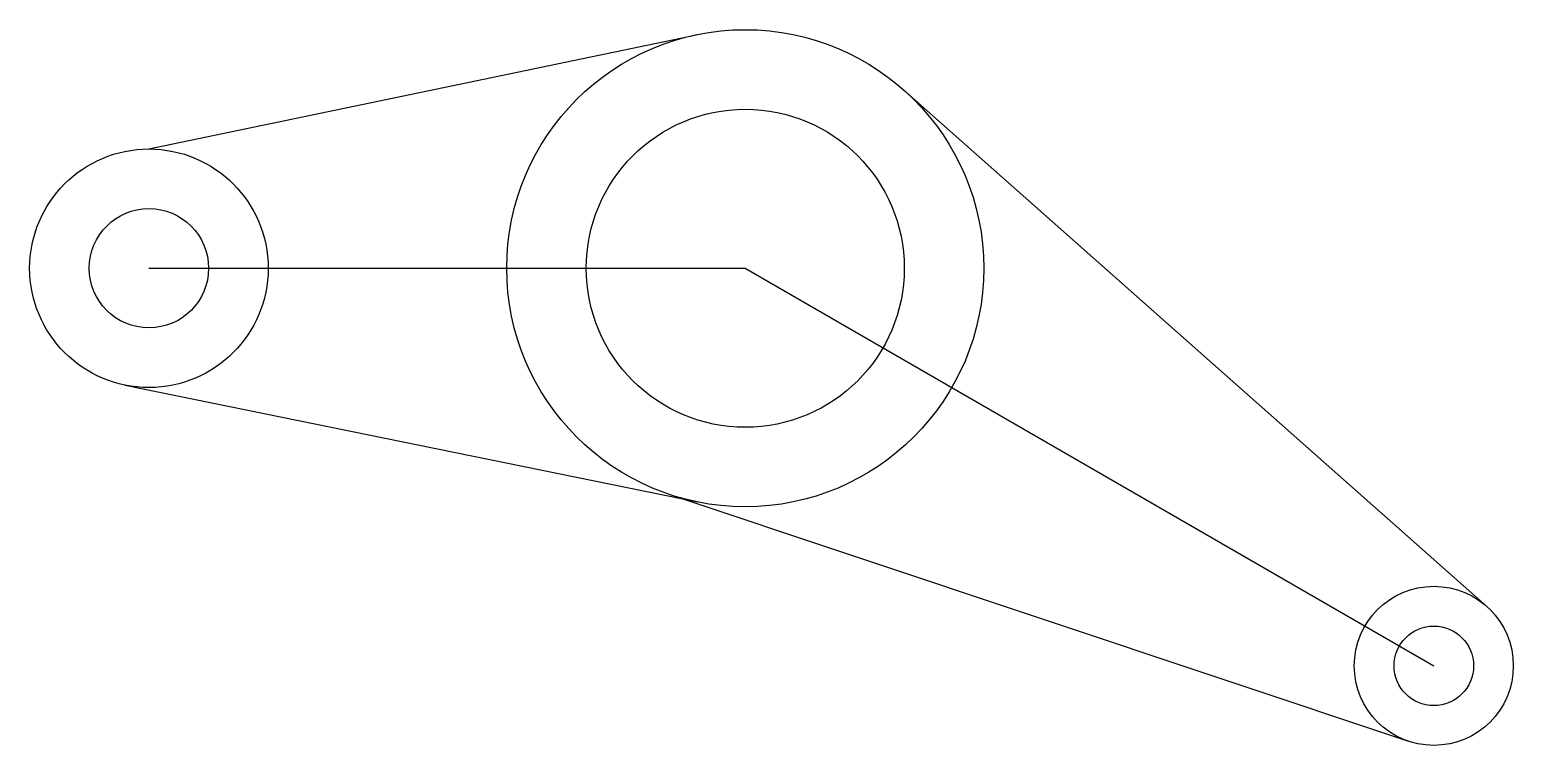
# Model space of a CAD drawing. Header units: millimetres. Extents: x 2155 to 2715, y 1270 to 1540.
import ezdxf

# ---------------------------------------------------------------- set-up
doc = ezdxf.new("R2010")
doc.units = ezdxf.units.MM

msp = doc.modelspace()

# ---------------------------------------------------------------- linework, layer by layer
for p, q in [((2200.1, 1495.28), (2406.72, 1538.39)), ((2406.72, 1538.39), (2406.72, 1538.39)), ((2484.78, 1517.65), (2704.8, 1322.74)), ((2200.1, 1450.28), (2425.1, 1450.28)), ((2425.1, 1450.28), (2684.91, 1300.28)), ((2191.1, 1406.19), (2407.1, 1362.1)), ((2396.6, 1364.92), (2675.41, 1271.83))]:
    msp.add_line(p, q)
for centre, radius in [((2425.1, 1450.28), 90), ((2425.1, 1450.28), 60), ((2200.1, 1450.28), 45), ((2200.1, 1450.28), 22.5), ((2684.91, 1300.28), 30), ((2684.91, 1300.28), 15)]:
    msp.add_circle(centre, radius)

doc.saveas('drawing.dxf')
